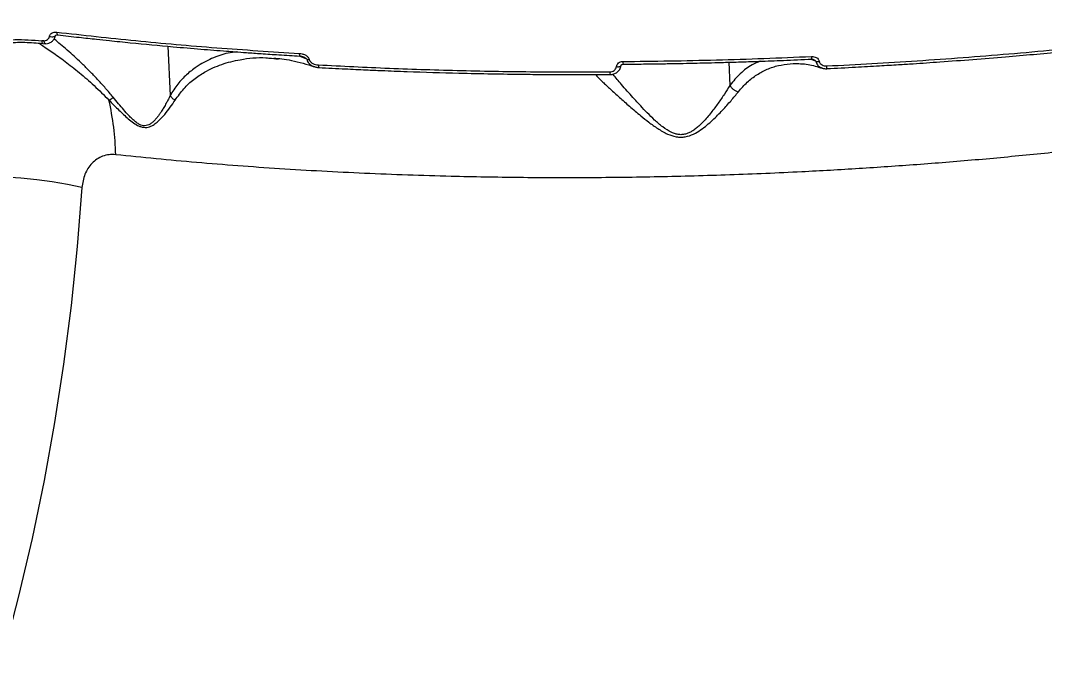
# Model space of a CAD drawing. Header units: millimetres. Extents: x -7083 to 7374, y -8368 to 7509.
# Drawn here: x 2630.6 to 2876, y -1903.7 to -1748.8 of the extents above; entities that cross this region are included whole.
import ezdxf

# ---------------------------------------------------------------- set-up
doc = ezdxf.new("R2010")
doc.units = ezdxf.units.MM
for name, color, linetype in [('DIKOM_ОБЪЕКТ', 7, 'Continuous'), ('DIKOM_РАЗМЕР_ЗОНА', 7, 'Continuous'), ('DIKOM_РАЗМЕР_ОБЪЕКТА', 7, 'Continuous')]:
    doc.layers.add(name, color=color, linetype=linetype)
doc.styles.add('style1', font='arial.ttf', dxfattribs={"width": 0.8})
doc.dimstyles.new('1-50', dxfattribs={"dimtxt": 300, "dimasz": 200, "dimexe": 100, "dimexo": 0, "dimgap": 100, "dimtad": 1, "dimtxsty": 'style1', "dimcen": 200, "dimclrd": 7, "dimclre": 7, "dimclrt": 7, "dimadec": 1, "dimazin": 2, "dimtfac": 1, "dimtmove": 0, "dimatfit": 2, "dimfxl": 0, "dimlwd": 25, "dimlwe": 18, "dimarcsym": 0})

# ---------------------------------------------------------------- blocks, each defined once
blk = doc.blocks.new('*D10')
at = {"layer": 'Defpoints', "color": 0, "transparency": 16777216}
for p in [(-5583.43, 647.96), (4593.55, 648.92), (4593.55, -5902.54)]:
    blk.add_point(p, dxfattribs=at)
at = {"layer": 'DIKOM_РАЗМЕР_ОБЪЕКТА', "color": 7, "lineweight": 18, "transparency": 16777216}
for p, q in [((-5583.43, 647.96), (-5583.43, -6002.54)), ((4593.55, 648.92), (4593.55, -6002.54))]:
    blk.add_line(p, q, dxfattribs=at)
at = {"layer": 'DIKOM_РАЗМЕР_ОБЪЕКТА', "color": 7, "lineweight": 25, "transparency": 16777216}
blk.add_line((-5383.43, -5902.54), (4393.55, -5902.54), dxfattribs=at)
at = {"layer": 'DIKOM_РАЗМЕР_ОБЪЕКТА', "color": 7, "transparency": 16777216}
for points in [[(-5383.43, -5869.2), (-5383.43, -5935.87), (-5583.43, -5902.54)], [(4393.55, -5869.2), (4393.55, -5935.87), (4593.55, -5902.54)]]:
    blk.add_solid(points, dxfattribs=at)
at = {"layer": 'DIKOM_РАЗМЕР_ОБЪЕКТА', "color": 7, "transparency": 16777216, "insert": (-226.13, -5649.37), "char_height": 300, "attachment_point": 5, "style": 'style1'}
blk.add_mtext('10150', dxfattribs=at)
blk = doc.blocks.new('*D11')
at = {"layer": 'Defpoints', "color": 0, "transparency": 16777216}
for p in [(-321.71, 5509.06), (-348.71, -4811.52), (5568.58, -4811.52)]:
    blk.add_point(p, dxfattribs=at)
at = {"layer": 'DIKOM_РАЗМЕР_ОБЪЕКТА', "color": 7, "lineweight": 18, "transparency": 16777216}
for p, q in [((-321.71, 5509.06), (5668.58, 5509.06)), ((-348.71, -4811.52), (5668.58, -4811.52))]:
    blk.add_line(p, q, dxfattribs=at)
at = {"layer": 'DIKOM_РАЗМЕР_ОБЪЕКТА', "color": 7, "lineweight": 25, "transparency": 16777216}
blk.add_line((5568.58, 5309.06), (5568.58, -4611.52), dxfattribs=at)
at = {"layer": 'DIKOM_РАЗМЕР_ОБЪЕКТА', "color": 7, "transparency": 16777216}
for points in [[(5535.25, 5309.06), (5601.91, 5309.06), (5568.58, 5509.06)], [(5535.25, -4611.52), (5601.91, -4611.52), (5568.58, -4811.52)]]:
    blk.add_solid(points, dxfattribs=at)
at = {"layer": 'DIKOM_РАЗМЕР_ОБЪЕКТА', "color": 7, "transparency": 16777216, "insert": (5315.31, 775.23), "char_height": 300, "attachment_point": 5, "rotation": 90, "style": 'style1'}
blk.add_mtext('10300', dxfattribs=at)
blk = doc.blocks.new('*D12')
at = {"layer": 'Defpoints', "color": 0, "transparency": 16777216}
for p in [(-621.71, 7509.06), (-373.6, -6811.53), (7273.89, -6811.53)]:
    blk.add_point(p, dxfattribs=at)
at = {"layer": 'DIKOM_РАЗМЕР_ЗОНА', "color": 7, "lineweight": 18, "transparency": 16777216}
for p, q in [((-621.71, 7509.06), (7373.89, 7509.06)), ((-373.6, -6811.53), (7373.89, -6811.53))]:
    blk.add_line(p, q, dxfattribs=at)
at = {"layer": 'DIKOM_РАЗМЕР_ЗОНА', "color": 7, "lineweight": 25, "transparency": 16777216}
blk.add_line((7273.89, 7309.06), (7273.89, -6611.53), dxfattribs=at)
at = {"layer": 'DIKOM_РАЗМЕР_ЗОНА', "color": 7, "transparency": 16777216}
for points in [[(7240.56, 7309.06), (7307.22, 7309.06), (7273.89, 7509.06)], [(7240.56, -6611.53), (7307.22, -6611.53), (7273.89, -6811.53)]]:
    blk.add_solid(points, dxfattribs=at)
at = {"layer": 'DIKOM_РАЗМЕР_ЗОНА', "color": 7, "transparency": 16777216, "insert": (7020.62, 1288.25), "char_height": 300, "attachment_point": 5, "rotation": 90, "style": 'style1'}
blk.add_mtext('14300', dxfattribs=at)
blk = doc.blocks.new('*D13')
at = {"layer": 'Defpoints', "color": 0, "transparency": 16777216}
for p in [(6593.53, 996.24), (-7083.43, 647.96), (6593.53, -8268.31)]:
    blk.add_point(p, dxfattribs=at)
at = {"layer": 'DIKOM_РАЗМЕР_ЗОНА', "color": 7, "lineweight": 18, "transparency": 16777216}
for p, q in [((6593.53, 996.24), (6593.53, -8368.31)), ((-7083.43, 647.96), (-7083.43, -8368.31))]:
    blk.add_line(p, q, dxfattribs=at)
at = {"layer": 'DIKOM_РАЗМЕР_ЗОНА', "color": 7, "lineweight": 25, "transparency": 16777216}
blk.add_line((-6883.43, -8268.31), (6393.53, -8268.31), dxfattribs=at)
at = {"layer": 'DIKOM_РАЗМЕР_ЗОНА', "color": 7, "transparency": 16777216}
for points in [[(-6883.43, -8234.97), (-6883.43, -8301.64), (-7083.43, -8268.31)], [(6393.53, -8234.97), (6393.53, -8301.64), (6593.53, -8268.31)]]:
    blk.add_solid(points, dxfattribs=at)
at = {"layer": 'DIKOM_РАЗМЕР_ЗОНА', "color": 7, "transparency": 16777216, "insert": (322.1, -8015.03), "char_height": 300, "attachment_point": 5, "style": 'style1'}
blk.add_mtext('13650', dxfattribs=at)

msp = doc.modelspace()

# ---------------------------------------------------------------- linework, layer by layer
at = {"layer": 'DIKOM_ОБЪЕКТ', "color": 7, "linetype": 'Continuous', "lineweight": 15}
for p, q in [((2636.173, -1753.724), (2635.713, -1753.715)), ((2636.015, -1754.387), (2636.678, -1754.401)), ((2665.915, -1755.012), (2666.471, -1766.822)), ((2690.736, -1757.912), (2692.375, -1758.076)), ((2697.513, -1757.405), (2697.433, -1757.369)), ((2699.254, -1758.138), (2697.513, -1757.405)), ((2697.725, -1757.338), (2698.637, -1757.654)), ((2775.055, -1759.337), (2775.065, -1759.333)), ((2800.355, -1758.847), (2800.616, -1764.393)), ((2815.047, -1759.269), (2815.857, -1759.159)), ((2821.216, -1758.632), (2819.882, -1758.078))]:
    msp.add_line(p, q, dxfattribs=at)
at = {"layer": 'DIKOM_ОБЪЕКТ', "color": 7, "linetype": 'Continuous', "lineweight": 15, "flags": 128}
for points in [[(2639.281, -1751.632), (2639.298, -1751.811), (2639.329, -1751.969), (2639.376, -1752.103), (2639.434, -1752.205), (2639.504, -1752.273), (2639.581, -1752.303), (2639.621, -1752.304)], [(2636.015, -1754.387), (2635.992, -1754.382), (2635.945, -1754.359)], [(2636.173, -1753.724), (2636.225, -1753.912), (2636.294, -1754.078), (2636.376, -1754.215), (2636.468, -1754.318), (2636.565, -1754.381), (2636.664, -1754.402), (2636.678, -1754.401)], [(2637.555, -1752.643), (2637.825, -1752.705), (2638.107, -1752.735), (2638.379, -1752.733), (2638.619, -1752.697), (2638.807, -1752.631), (2638.928, -1752.54), (2638.965, -1752.474)], [(2697.4, -1756.737), (2697.414, -1756.915), (2697.438, -1757.072), (2697.472, -1757.203), (2697.513, -1757.304), (2697.561, -1757.369), (2697.614, -1757.397), (2697.67, -1757.386), (2697.725, -1757.338)], [(2701.99, -1759.477), (2702.003, -1759.646), (2702.024, -1759.797), (2702.054, -1759.925), (2702.091, -1760.025), (2702.134, -1760.095), (2702.181, -1760.132), (2702.231, -1760.135), (2702.248, -1760.128)], [(2771.917, -1761.789), (2771.93, -1761.807), (2771.939, -1761.811)], [(2773.416, -1759.902), (2773.657, -1759.925), (2773.89, -1759.926), (2774.101, -1759.905), (2774.277, -1759.864), (2774.409, -1759.804), (2774.488, -1759.73), (2774.505, -1759.692)], [(2645.341, -1788.909), (2641.847, -1788.17), (2638.223, -1787.543), (2634.502, -1787.034), (2630.72, -1786.647), (2626.909, -1786.387), (2623.105, -1786.255), (2619.343, -1786.253), (2615.656, -1786.38), (2612.079, -1786.636), (2608.644, -1787.019), (2605.382, -1787.524), (2602.323, -1788.147), (2599.496, -1788.883), (2596.925, -1789.725), (2594.634, -1790.664)], [(2645.341, -1788.909), (2644.227, -1803.047), (2642.759, -1817.147), (2640.94, -1831.203), (2638.77, -1845.205), (2636.25, -1859.147), (2633.381, -1873.02), (2630.166, -1886.818), (2626.606, -1900.532), (2622.703, -1914.156), (2618.458, -1927.681), (2613.876, -1941.1), (2608.957, -1954.405), (2603.705, -1967.591), (2598.122, -1980.648)]]:
    msp.add_lwpolyline(points, dxfattribs=at)
at = {"layer": 'DIKOM_ОБЪЕКТ', "color": 7, "linetype": 'Continuous', "lineweight": 15}
for centre, radius, start, end in [((2636.514, -1753.79), 0.805, 174.66605, 225.05379), ((2699.602, -1756.514), 1.661, 257.89469, 276.30344), ((2775.969, -1758.856), 1.034, 170.38294, 207.75266), ((2841.141, -1756.708), 21.001, 182.09245, 183.87921), ((2821.636, -1756.831), 1.849, 256.8678, 282.37796), ((2773.908, -1761.197), 2.077, 178.91601, 196.57842), ((2788.09, -1761.649), 35.783, 2.00513, 3.0525), ((2648.732, -1762.487), 6.256, 299.38428, 310.68939), ((2587.013, -1782.644), 66.437, 1.40002, 12.78832)]:
    msp.add_arc(centre, radius, start, end, dxfattribs=at)
for points, knots in [([(3186.848, -1667.957), (3185.58, -1669.733), (3182.919, -1673.461), (3177.969, -1679.086), (3172.233, -1684.821), (3165.808, -1690.469), (3159.354, -1695.538), (3153.074, -1700.04), (3147.142, -1703.995), (3140.902, -1707.878), (3134.367, -1711.685), (3127.546, -1715.415), (3120.454, -1719.063), (3110.992, -1723.651), (3098.857, -1729.07), (3083.7, -1735.174), (3067.878, -1740.939), (3053.778, -1745.596), (3041.745, -1749.277), (3031.998, -1752.098), (3022.116, -1754.802), (3012.116, -1757.39), (3002.009, -1759.861), (2991.811, -1762.216), (2980.609, -1764.656), (2968.379, -1767.146), (2955.106, -1769.644), (2941.773, -1771.958), (2928.404, -1774.089), (2915.021, -1776.04), (2901.392, -1777.847), (2887.53, -1779.502), (2873.447, -1780.999), (2859.418, -1782.309), (2845.466, -1783.435), (2831.611, -1784.383), (2816.659, -1785.223), (2800.634, -1785.906), (2783.578, -1786.375), (2766.739, -1786.586), (2750.148, -1786.546), (2732.228, -1786.233), (2713.033, -1785.567), (2692.679, -1784.448), (2672.746, -1782.972), (2659.86, -1781.67), (2653.43, -1781.021)], [0, 0, 0, 0, 0.0228729, 0.0480018, 0.073024, 0.0979397, 0.122749, 0.1409624, 0.1590816, 0.1771067, 0.1950377, 0.2128746, 0.2306175, 0.2482665, 0.2810012, 0.3133193, 0.3452208, 0.3767058, 0.3945118, 0.4121819, 0.4297161, 0.4471143, 0.4643766, 0.4815031, 0.4984936, 0.5199425, 0.5411792, 0.5622038, 0.5830162, 0.6036165, 0.6240047, 0.6453418, 0.6664777, 0.6874125, 0.7081462, 0.7286786, 0.7490097, 0.7745163, 0.7997933, 0.8248405, 0.8496577, 0.8742449, 0.9058733, 0.9373756, 0.9687513, 1, 1, 1, 1]), ([(2637.555, -1752.643), (2637.574, -1752.55), (2637.613, -1752.361), (2637.811, -1752.047), (2638.176, -1751.769), (2638.708, -1751.606), (2639.09, -1751.624), (2639.281, -1751.632)], [0, 0, 0, 0, 0.1229358, 0.2514268, 0.5009267, 0.7504741, 1, 1, 1, 1]), ([(2639.281, -1751.632), (2645.58, -1752.336), (2658.188, -1753.744), (2677.591, -1755.449), (2690.794, -1756.307), (2697.4, -1756.737)], [0, 0, 0, 0, 0.3328096, 0.666143, 1, 1, 1, 1]), ([(2823.821, -1759.743), (2831.058, -1759.355), (2845.639, -1758.573), (2867.582, -1756.889), (2889.725, -1754.838), (2904.402, -1753.117), (2911.794, -1752.251)], [0, 0, 0, 0, 0.2444831, 0.4926443, 0.7444833, 1, 1, 1, 1]), ([(2596.284, -1775.956), (2597.166, -1774.06), (2598.923, -1770.282), (2602.527, -1765.428), (2606.769, -1761.275), (2611.653, -1757.946), (2617.095, -1755.468), (2622.985, -1753.916), (2629.224, -1753.223), (2633.547, -1753.551), (2635.713, -1753.715)], [0, 0, 0, 0, 0.1258841, 0.2507513, 0.3753422, 0.5006865, 0.6251008, 0.7504822, 0.8750158, 1, 1, 1, 1]), ([(2614.706, -1757.62), (2615.556, -1757.233), (2617.096, -1756.533), (2619.286, -1755.759), (2621.176, -1755.213), (2623.103, -1754.782), (2625.387, -1754.391), (2628.3, -1754.099), (2631.875, -1753.999), (2634.517, -1754.232), (2635.944, -1754.358)], [0, 0, 0, 0, 0.1385658, 0.2510086, 0.337265, 0.4175818, 0.5235932, 0.6555608, 0.8139166, 1, 1, 1, 1]), ([(2635.002, -1754.295), (2635.202, -1754.425), (2635.957, -1754.915), (2638.152, -1756.361), (2641.243, -1758.573), (2644.692, -1761.29), (2648.264, -1764.393), (2650.619, -1766.753), (2651.802, -1767.938)], [0, 0, 0, 0, 0.0674511, 0.2543881, 0.440306, 0.6273562, 0.8128931, 1, 1, 1, 1]), ([(2636.173, -1753.724), (2636.331, -1753.701), (2636.649, -1753.655), (2637.072, -1753.447), (2637.355, -1753.171), (2637.507, -1752.887), (2637.539, -1752.723), (2637.555, -1752.643)], [0, 0, 0, 0, 0.2494093, 0.4992534, 0.748834, 0.876966, 1, 1, 1, 1]), ([(2636.678, -1754.401), (2636.924, -1754.364), (2637.427, -1754.289), (2638.126, -1753.925), (2638.604, -1753.437), (2638.874, -1752.925), (2638.934, -1752.627), (2638.965, -1752.475)], [0, 0, 0, 0, 0.2249329, 0.4620835, 0.7181084, 0.8560722, 1, 1, 1, 1]), ([(2652.811, -1767.231), (2652.212, -1766.518), (2651.03, -1765.113), (2649.238, -1763.134), (2647.429, -1761.237), (2645.624, -1759.449), (2643.871, -1757.797), (2642.176, -1756.268), (2640.589, -1754.892), (2639.391, -1753.884), (2638.822, -1753.409), (2638.669, -1753.282)], [0, 0, 0, 0, 0.1209528, 0.2386551, 0.3557505, 0.4792095, 0.5982239, 0.7128987, 0.8371739, 0.9562688, 1, 1, 1, 1]), ([(2638.965, -1752.474), (2638.973, -1752.45), (2638.994, -1752.386), (2639.169, -1752.301), (2639.411, -1752.302), (2639.585, -1752.303)], [0, 0, 0, 0, 0.1460433, 0.3845197, 1, 1, 1, 1]), ([(2639.515, -1752.28), (2641.241, -1752.48), (2644.337, -1752.84), (2648.479, -1753.294), (2651.714, -1753.637), (2654.412, -1753.916), (2659.496, -1754.427), (2665.971, -1755.035), (2673.677, -1755.693), (2678.615, -1756.084), (2682.256, -1756.358), (2685.01, -1756.558), (2688.515, -1756.803), (2692.782, -1757.086), (2695.891, -1757.275), (2697.572, -1757.378)], [0, 0, 0, 0, 0.0917461, 0.1645877, 0.2185677, 0.2618558, 0.3060332, 0.4843745, 0.598072, 0.7029626, 0.7372327, 0.7839009, 0.8432361, 0.9152588, 1, 1, 1, 1]), ([(2823.85, -1760.375), (2826.151, -1760.259), (2830.365, -1760.048), (2836.098, -1759.722), (2840.682, -1759.443), (2844.423, -1759.203), (2847.73, -1758.982), (2852.506, -1758.65), (2858.842, -1758.18), (2866.31, -1757.576), (2873.341, -1756.966), (2879.735, -1756.375), (2884.902, -1755.87), (2889.244, -1755.428), (2893.326, -1755.001), (2898.496, -1754.439), (2904.758, -1753.73), (2909.279, -1753.183), (2911.724, -1752.887)], [0, 0, 0, 0, 0.0778283, 0.1424837, 0.1940232, 0.2330428, 0.2692296, 0.3060945, 0.39506, 0.4843711, 0.560149, 0.634792, 0.7028568, 0.7371305, 0.7837982, 0.8431342, 0.9151801, 1, 1, 1, 1]), ([(2682.475, -1756.372), (2681.766, -1756.451), (2679.668, -1756.685), (2676.399, -1757.888), (2673.074, -1759.643), (2670.387, -1761.779), (2668.251, -1763.994), (2667.06, -1765.886), (2666.471, -1766.822)], [0, 0, 0, 0, 0.113068, 0.3347375, 0.5553072, 0.7053654, 0.8541463, 1, 1, 1, 1]), ([(2697.4, -1756.737), (2697.641, -1756.764), (2698.121, -1756.819), (2698.824, -1757.074), (2699.35, -1757.425), (2699.676, -1757.816), (2699.749, -1758.049), (2699.785, -1758.165)], [0, 0, 0, 0, 0.2507153, 0.4997798, 0.7495254, 0.8750611, 1, 1, 1, 1]), ([(2667.678, -1767.935), (2668.349, -1766.983), (2669.698, -1765.07), (2672.101, -1762.915), (2675.111, -1760.885), (2678.82, -1759.225), (2683.742, -1758.044), (2687.736, -1757.574), (2690.304, -1757.863), (2690.736, -1757.912)], [0, 0, 0, 0, 0.1178058, 0.2365808, 0.3550118, 0.5327596, 0.712038, 0.9514824, 1, 1, 1, 1]), ([(2691.31, -1757.861), (2691.938, -1757.914), (2693.321, -1758.03), (2695.678, -1758.42), (2698.278, -1759.01), (2700.122, -1759.636), (2701.01, -1759.938)], [0, 0, 0, 0, 0.204226, 0.4490272, 0.7348129, 1, 1, 1, 1]), ([(2698.637, -1757.654), (2698.77, -1757.721), (2698.956, -1757.814), (2699.148, -1757.976), (2699.225, -1758.068), (2699.245, -1758.116), (2699.254, -1758.138)], [0, 0, 0, 0, 0.5883633, 0.8249305, 0.9199973, 1, 1, 1, 1]), ([(2699.254, -1758.138), (2699.301, -1758.314), (2699.394, -1758.659), (2699.794, -1759.224), (2700.348, -1759.679), (2700.848, -1759.833), (2701.028, -1759.888)], [0, 0, 0, 0, 0.2122871, 0.4160827, 0.790783, 1, 1, 1, 1]), ([(2699.785, -1758.165), (2699.817, -1758.273), (2699.883, -1758.488), (2700.179, -1758.853), (2700.669, -1759.177), (2701.321, -1759.407), (2701.766, -1759.454), (2701.99, -1759.477)], [0, 0, 0, 0, 0.125053, 0.2503988, 0.5001135, 0.7492717, 1, 1, 1, 1]), ([(2701.99, -1759.477), (2707.649, -1759.763), (2719.016, -1760.336), (2736.364, -1760.87), (2753.98, -1761.184), (2765.865, -1761.166), (2771.831, -1761.157)], [0, 0, 0, 0, 0.2468835, 0.4958447, 0.7468836, 1, 1, 1, 1]), ([(2773.416, -1759.902), (2773.458, -1759.732), (2773.541, -1759.392), (2773.914, -1758.998), (2774.397, -1758.736), (2774.766, -1758.701), (2774.95, -1758.683)], [0, 0, 0, 0, 0.2499428, 0.4998023, 0.7497855, 1, 1, 1, 1]), ([(2774.506, -1759.69), (2774.517, -1759.644), (2774.543, -1759.544), (2774.659, -1759.439), (2774.829, -1759.356), (2774.977, -1759.344), (2775.054, -1759.337)], [0, 0, 0, 0, 0.1932075, 0.4273016, 0.7003644, 1, 1, 1, 1]), ([(2774.95, -1758.683), (2782.425, -1758.588), (2797.467, -1758.396), (2812.562, -1757.783), (2820.155, -1757.474)], [0, 0, 0, 0, 0.4969594, 1, 1, 1, 1]), ([(2775.035, -1759.319), (2776.67, -1759.304), (2779.733, -1759.275), (2784.024, -1759.215), (2787.697, -1759.151), (2790.753, -1759.09), (2793.265, -1759.034), (2795.809, -1758.973), (2798.89, -1758.892), (2802.941, -1758.773), (2807.889, -1758.61), (2813.738, -1758.392), (2817.937, -1758.209), (2820.187, -1758.11)], [0, 0, 0, 0, 0.1089502, 0.2041314, 0.2855692, 0.35328, 0.4072732, 0.4524958, 0.5222952, 0.611924, 0.7213952, 0.8507369, 1, 1, 1, 1]), ([(2807.864, -1758.606), (2807.214, -1758.877), (2805.524, -1759.582), (2803.05, -1761.45), (2801.426, -1763.415), (2800.616, -1764.393)], [0, 0, 0, 0, 0.238732, 0.6208434, 1, 1, 1, 1]), ([(2802.66, -1765.926), (2803.344, -1765.135), (2804.71, -1763.557), (2807.048, -1761.795), (2809.556, -1760.472), (2812.211, -1759.541), (2814.102, -1759.36), (2815.047, -1759.269)], [0, 0, 0, 0, 0.2001866, 0.3992214, 0.5983998, 0.7993167, 1, 1, 1, 1]), ([(2815.791, -1759.151), (2816.981, -1759.165), (2819.265, -1759.192), (2821.609, -1759.931), (2822.731, -1760.286)], [0, 0, 0, 0, 0.5211864, 1, 1, 1, 1]), ([(2820.155, -1757.474), (2820.36, -1757.48), (2820.77, -1757.492), (2821.347, -1757.712), (2821.74, -1758.031), (2821.956, -1758.359), (2822.007, -1758.545), (2822.032, -1758.637)], [0, 0, 0, 0, 0.2505912, 0.5003158, 0.7496531, 0.8764418, 1, 1, 1, 1]), ([(2820.189, -1758.128), (2820.287, -1758.129), (2820.475, -1758.129), (2820.654, -1758.192), (2820.74, -1758.223)], [0, 0, 0, 0, 0.5206425, 1, 1, 1, 1]), ([(2820.432, -1758.143), (2820.569, -1758.174), (2820.797, -1758.227), (2821.043, -1758.39), (2821.171, -1758.525), (2821.201, -1758.598), (2821.216, -1758.632)], [0, 0, 0, 0, 0.4591828, 0.7651553, 0.8913559, 1, 1, 1, 1]), ([(2821.216, -1758.632), (2821.254, -1758.779), (2821.331, -1759.071), (2821.634, -1759.576), (2822.098, -1760.028), (2822.566, -1760.172), (2822.751, -1760.229)], [0, 0, 0, 0, 0.1936242, 0.3858697, 0.7570483, 1, 1, 1, 1]), ([(2822.032, -1758.637), (2822.056, -1758.725), (2822.104, -1758.903), (2822.308, -1759.218), (2822.682, -1759.523), (2823.234, -1759.73), (2823.626, -1759.739), (2823.821, -1759.743)], [0, 0, 0, 0, 0.1240545, 0.2503586, 0.4996099, 0.7493586, 1, 1, 1, 1]), ([(2701.028, -1759.888), (2701.143, -1759.935), (2701.54, -1760.094), (2701.974, -1760.099), (2702.282, -1760.103)], [0, 0, 0, 0, 0.2908439, 1, 1, 1, 1]), ([(2702.151, -1760.113), (2704.248, -1760.224), (2708.009, -1760.425), (2713.029, -1760.658), (2716.944, -1760.826), (2720.207, -1760.956), (2726.347, -1761.184), (2734.148, -1761.421), (2743.401, -1761.621), (2749.315, -1761.709), (2753.669, -1761.756), (2756.959, -1761.784), (2761.141, -1761.806), (2766.224, -1761.814), (2769.92, -1761.798), (2771.917, -1761.789)], [0, 0, 0, 0, 0.0917657, 0.1646129, 0.218598, 0.2618811, 0.3060523, 0.4843725, 0.5980574, 0.70293, 0.7372012, 0.7838694, 0.8432051, 0.9152349, 1, 1, 1, 1]), ([(2768.432, -1761.801), (2768.532, -1761.926), (2768.899, -1762.387), (2770.132, -1763.572), (2771.95, -1765.276), (2774.128, -1767.25), (2776.555, -1769.405), (2778.926, -1771.438), (2781.18, -1773.245), (2783.283, -1774.765), (2785.445, -1776.032), (2787.386, -1776.696), (2788.848, -1776.837), (2790.302, -1776.717), (2791.965, -1776.129), (2794.191, -1774.766), (2796.5, -1772.766), (2798.861, -1770.356), (2800.944, -1768.03), (2802.088, -1766.627), (2802.66, -1765.926)], [0, 0, 0, 0, 0.0271334, 0.1001607, 0.173894, 0.2475953, 0.3216831, 0.3964, 0.4462553, 0.4965869, 0.5477404, 0.5864884, 0.6060436, 0.6257303, 0.6645438, 0.7025228, 0.7780481, 0.8527333, 0.9264368, 1, 1, 1, 1]), ([(2771.831, -1761.157), (2772.022, -1761.139), (2772.402, -1761.103), (2772.899, -1760.833), (2773.285, -1760.428), (2773.372, -1760.078), (2773.416, -1759.902)], [0, 0, 0, 0, 0.2501987, 0.5002427, 0.7500682, 1, 1, 1, 1]), ([(2771.938, -1761.811), (2772.235, -1761.783), (2772.836, -1761.725), (2773.649, -1761.276), (2774.159, -1760.702), (2774.423, -1760.146), (2774.478, -1759.843), (2774.506, -1759.69)], [0, 0, 0, 0, 0.2401078, 0.4850754, 0.7376533, 0.8679532, 1, 1, 1, 1]), ([(2800.619, -1764.404), (2800.194, -1765.087), (2799.347, -1766.449), (2797.833, -1768.657), (2796.14, -1770.935), (2794.626, -1772.739), (2793.387, -1773.976), (2792.589, -1774.678), (2791.782, -1775.272), (2790.982, -1775.727), (2790.17, -1776.051), (2789.306, -1776.227), (2788.406, -1776.218), (2787.518, -1776.03), (2786.139, -1775.496), (2784.441, -1774.35), (2782.546, -1772.699), (2780.818, -1770.997), (2779.087, -1769.181), (2777.484, -1767.428), (2775.962, -1765.718), (2774.687, -1764.257), (2773.579, -1762.956), (2772.881, -1762.126), (2772.579, -1761.746), (2772.551, -1761.711)], [0, 0, 0, 0, 0.0743245, 0.1483265, 0.2225384, 0.2971066, 0.3228031, 0.3476785, 0.3714412, 0.3912229, 0.4088765, 0.427932, 0.4464654, 0.4643082, 0.4839764, 0.5392364, 0.5963662, 0.6547063, 0.7098327, 0.7794874, 0.8360404, 0.894513, 0.9453545, 0.9949246, 1, 1, 1, 1]), ([(2822.702, -1760.247), (2822.892, -1760.298), (2823.267, -1760.401), (2823.657, -1760.398), (2823.85, -1760.397)], [0, 0, 0, 0, 0.5049054, 1, 1, 1, 1]), ([(2800.616, -1764.393), (2800.617, -1764.395), (2800.617, -1764.398), (2800.618, -1764.402), (2800.619, -1764.403), (2800.619, -1764.404)], [0, 0, 0, 0, 0.5597469, 0.7897946, 1, 1, 1, 1]), ([(2800.619, -1764.404), (2800.731, -1764.583), (2800.959, -1764.946), (2801.463, -1765.4), (2802.042, -1765.753), (2802.456, -1765.869), (2802.66, -1765.926)], [0, 0, 0, 0, 0.2456029, 0.500155, 0.7546254, 1, 1, 1, 1]), ([(2666.474, -1766.835), (2666.293, -1767.209), (2665.995, -1767.822), (2665.487, -1768.784), (2664.999, -1769.649), (2664.477, -1770.504), (2664.002, -1771.218), (2663.564, -1771.824), (2663.107, -1772.396), (2662.607, -1772.946), (2662.029, -1773.463), (2661.415, -1773.856), (2660.772, -1774.076), (2660.117, -1774.102), (2659.563, -1773.956), (2659.121, -1773.757), (2658.627, -1773.475), (2658.001, -1773.005), (2657.272, -1772.341), (2656.374, -1771.422), (2655.315, -1770.229), (2654.072, -1768.756), (2653.24, -1767.75), (2652.811, -1767.231)], [0, 0, 0, 0, 0.0758574, 0.1245572, 0.192692, 0.2490672, 0.2957761, 0.3372592, 0.3735467, 0.4166035, 0.4585933, 0.4983011, 0.5312098, 0.560931, 0.5906897, 0.6067032, 0.6237815, 0.6634893, 0.7056591, 0.7491724, 0.8275178, 0.9110758, 1, 1, 1, 1]), ([(2666.471, -1766.822), (2666.471, -1766.825), (2666.471, -1766.828), (2666.473, -1766.833), (2666.474, -1766.834), (2666.474, -1766.835)], [0, 0, 0, 0, 0.5746885, 0.799788, 1, 1, 1, 1]), ([(2666.474, -1766.835), (2666.632, -1767.053), (2666.947, -1767.488), (2667.434, -1767.786), (2667.678, -1767.935)], [0, 0, 0, 0, 0.5001139, 1, 1, 1, 1]), ([(2651.802, -1767.938), (2652.504, -1768.645), (2653.914, -1770.062), (2655.754, -1771.838), (2657.346, -1773.164), (2658.442, -1773.897), (2659.395, -1774.311), (2660.139, -1774.483), (2660.862, -1774.482), (2661.741, -1774.278), (2662.675, -1773.776), (2663.924, -1772.774), (2665.746, -1770.801), (2666.907, -1769.078), (2667.678, -1767.935)], [0, 0, 0, 0, 0.1242963, 0.2493096, 0.3123712, 0.3758855, 0.4081928, 0.440654, 0.4730198, 0.505318, 0.5688864, 0.6313514, 0.7554132, 1, 1, 1, 1]), ([(2653.43, -1781.021), (2652.888, -1780.998), (2651.803, -1780.953), (2650.277, -1781.349), (2648.898, -1782.049), (2647.332, -1783.369), (2645.854, -1785.603), (2645.513, -1787.806), (2645.341, -1788.909)], [0, 0, 0, 0, 0.124917, 0.2502375, 0.3749282, 0.5004433, 0.7499019, 1, 1, 1, 1])]:
    msp.add_open_spline(points, degree=3, knots=knots, dxfattribs=at)

# ---------------------------------------------------------------- dimensions: what is measured, and where the dimension line sits
at = {"layer": 'DIKOM_РАЗМЕР_ЗОНА'}
dim = msp.add_linear_dim(base=(7273.891, -6811.526), p1=(-621.712, 7509.064), p2=(-373.605, -6811.526), angle=90, text='14300', dimstyle='1-50', dxfattribs=at)
dim.commit()
dim.dimension.update_dxf_attribs({"geometry": '*D12', "text_midpoint": (7273.891, 1288.251), "dimtype": 160})
dim = msp.add_linear_dim(base=(6593.528, -8268.308), p1=(-7083.425, 647.956), p2=(6593.528, 996.237), text='13650', dimstyle='1-50', dxfattribs=at)
dim.commit()
dim.dimension.update_dxf_attribs({"geometry": '*D13', "text_midpoint": (322.101, -8268.308), "dimtype": 160})
at = {"layer": 'DIKOM_РАЗМЕР_ОБЪЕКТА'}
dim = msp.add_linear_dim(base=(5568.58, -4811.525), p1=(-321.712, 5509.064), p2=(-348.712, -4811.525), angle=90, text='10300', dimstyle='1-50', dxfattribs=at)
dim.commit()
dim.dimension.update_dxf_attribs({"geometry": '*D11', "text_midpoint": (5568.58, 775.227), "dimtype": 160})
dim = msp.add_linear_dim(base=(4593.55, -5902.538), p1=(-5583.425, 647.956), p2=(4593.55, 648.921), text='10150', dimstyle='1-50', dxfattribs=at)
dim.commit()
dim.dimension.update_dxf_attribs({"geometry": '*D10', "text_midpoint": (-226.127, -5902.538), "dimtype": 160})

doc.saveas('drawing.dxf')
